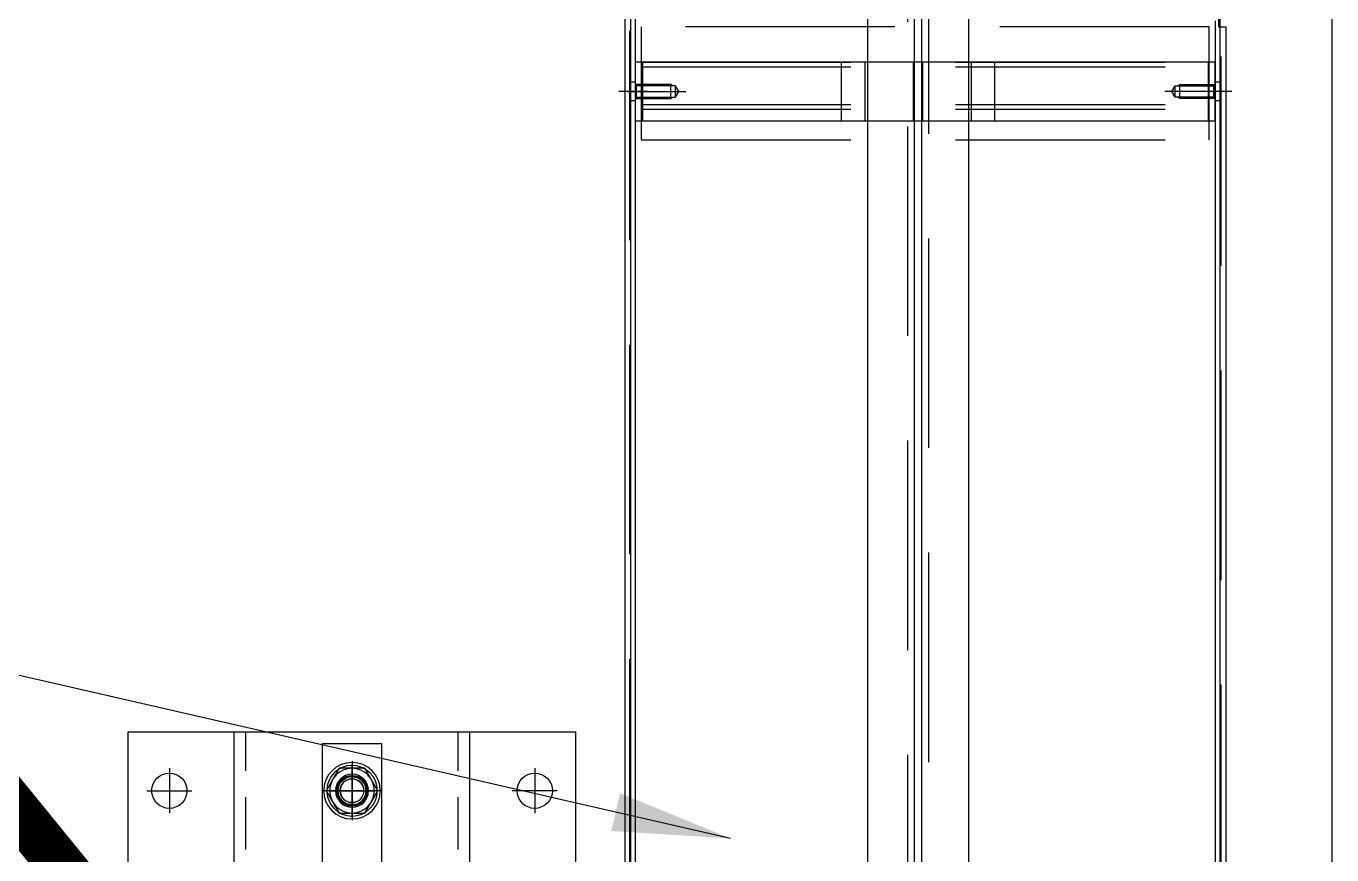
# Model space of a CAD drawing. Header units: millimetres. Extents: x 4969 to 37601, y -771 to 6478.
# Drawn here: x 8776 to 9330, y 2632 to 2983 of the extents above; entities that cross this region are included whole.
import ezdxf

# ---------------------------------------------------------------- set-up
doc = ezdxf.new("R2010")
doc.units = ezdxf.units.MM
doc.header["$LTSCALE"] = 7
doc.header["$MEASUREMENT"] = 0
for name, pattern in [('CENTER1', [13, 10, -1, 1, -1]), ('HIDDEN2', [4.7625, 3.175, -1.5875]), ('HIDDENX2', [19.05, 12.7, -6.35])]:
    doc.linetypes.add(name, pattern=pattern)
doc.layers.get('0').update_dxf_attribs({"linetype": 'CONTINUOUS'})
doc.layers.add('CENTER', color=1, linetype='CENTER1')
doc.layers.add('THIN', color=3, linetype='CONTINUOUS')
doc.styles.get("Standard").update_dxf_attribs({"font": 'ISOCP'})
doc.dimstyles.new('PS-20', dxfattribs={"dimscale": 20, "dimtxt": 3.2, "dimasz": 2.5, "dimexe": 2, "dimexo": 2.5, "dimgap": 2, "dimtad": 1, "dimtoh": 1, "dimrnd": 0.05, "dimzin": 12, "dimdsep": 46, "dimtxsty": 'Standard', "dimcen": 0, "dimclrt": 2, "dimazin": 3, "dimtfac": 1, "dimtofl": 0, "dimtmove": 0, "dimatfit": 3, "dimfxl": 0, "dimtolj": 1, "dimtzin": 0, "dimarcsym": 0})

# ---------------------------------------------------------------- blocks, each defined once
blk = doc.blocks.new('A$C15B8284D')
at = {"color": 250}
blk.add_line((0, -400), (2300, -400), dxfattribs=at)
blk = doc.blocks.new('A$C4BA3012A')
at = {"color": 1}
for p, q in [((541.5, -194), (5, -194)), ((692, -214), (-35, -214))]:
    blk.add_line(p, q, dxfattribs=at)
at = {"color": 2, "linetype": 'HIDDENX2'}
blk.add_line((541.5, -211), (5, -211), dxfattribs=at)
blk = doc.blocks.new('A$C1016328E')
at = {"color": 3}
for p, q in [((704.5, -217), (0, -217)), ((43, -237), (704.5, -237))]:
    blk.add_line(p, q, dxfattribs=at)
at = {"color": 2, "linetype": 'HIDDENX2'}
blk.add_line((43, -220), (704.5, -220), dxfattribs=at)
blk = doc.blocks.new('A$C40DF3C6E')
at = {"color": 4}
for p, q in [((-1302, 255), (-267, 255)), ((-1302, 253), (-1302, 255)), ((-1302, 252), (-1569, 252)), ((-1302, 252), (-1302, 253)), ((-1569, 0), (0, 0))]:
    blk.add_line(p, q, dxfattribs=at)
at = {"color": 2, "linetype": 'HIDDENX2'}
for p, q in [((-267, 253), (-1302, 253)), ((-1287, 7), (-1287, 248)), ((-1285, 7), (-1285, 248)), ((-1269, 7), (-1269, 248)), ((-1267, 7), (-1267, 248)), ((-1567, 2), (-2, 2))]:
    blk.add_line(p, q, dxfattribs=at)
blk.add_lwpolyline([(-1254, 248), (-1302, 248), (-1302, 7), (-1254, 7)], close=True, dxfattribs=at)
blk = doc.blocks.new('A$C448451A7')
at = {"color": 1, "linetype": 'CENTER1'}
for p, q in [((-1272, 255), (-1272, 243)), ((-1272, 7), (-1272, -5))]:
    blk.add_line(p, q, dxfattribs=at)
at = {"color": 4}
for p, q in [((-1564, 250), (0, 250)), ((-1302, 248), (-262, 248)), ((-1564, 0), (0, 0)), ((-1562, 2), (-2, 2))]:
    blk.add_line(p, q, dxfattribs=at)
at = {"color": 2, "linetype": 'HIDDENX2'}
for p, q in [((-1276, 250), (-1276, 248)), ((-1268, 250), (-1268, 248)), ((-1276, 2), (-1276, 0)), ((-1268, 2), (-1268, 0))]:
    blk.add_line(p, q, dxfattribs=at)
blk = doc.blocks.new('A$C472436B7')
at = {"linetype": 'HIDDENX2'}
for p, q in [((-25, 243), (0, 243)), ((-9.5, 231), (-15.5, 231)), ((-10.04, 229), (-14.96, 229)), ((0, 122), (-25, 122)), ((0, 118), (-25, 118)), ((-10.04, 17), (-14.96, 17)), ((-9.5, 15), (-15.5, 15)), ((-25, 3), (0, 3))]:
    blk.add_line(p, q, dxfattribs=at)
at = {"color": 2}
for p, q in [((0, 152.5), (-25, 152.5)), ((-25, 142.5), (0, 142.5)), ((0, 97.5), (-25, 97.5)), ((0, 87.5), (-25, 87.5))]:
    blk.add_line(p, q, dxfattribs=at)
blk.add_lwpolyline([(0, 0), (0, 246), (-25, 246), (-25, 0)], close=True, dxfattribs=at)
at = {"linetype": 'HIDDENX2'}
for points in [[(-14.96, 230.06), (-15.5, 231), (-15.5, 246)], [(-9.5, 246), (-10.04, 245.46), (-14.96, 245.46), (-15.5, 246)], [(-10.04, 245.46), (-10.04, 229), (-12.5, 227.58), (-14.96, 229), (-14.96, 245.46)], [(-9.5, 246), (-9.5, 231), (-10.04, 230.06)], [(-10.04, 0.54), (-10.04, 17), (-12.5, 18.42), (-14.96, 17), (-14.96, 0.54)], [(-14.96, 15.94), (-15.5, 15), (-15.5, 0)], [(-9.5, 0), (-9.5, 15), (-10.04, 15.94)], [(-9.5, 0), (-10.04, 0.54), (-14.96, 0.54), (-15.5, 0)]]:
    blk.add_lwpolyline(points, dxfattribs=at)
at = {"layer": 'CENTER'}
for p, q in [((-12.5, 249), (-12.5, 224.58)), ((-12.5, -3), (-12.5, 21.42))]:
    blk.add_line(p, q, dxfattribs=at)
blk = doc.blocks.new('A$C678F5C23')
at = {"linetype": 'HIDDENX2'}
for p, q in [((3, 97.5), (-3, 97.5)), ((2.46, 95.5), (-2.46, 95.5)), ((12.5, -11.5), (-12.5, -11.5)), ((12.5, -15.5), (-12.5, -15.5)), ((3, -118.5), (-3, -118.5)), ((2.46, -116.5), (-2.46, -116.5))]:
    blk.add_line(p, q, dxfattribs=at)
at = {"color": 2}
blk.add_lwpolyline([(12.5, -133.5), (12.5, 112.5), (-12.5, 112.5), (-12.5, -133.5)], close=True, dxfattribs=at)
at = {"linetype": 'HIDDENX2'}
for points in [[(-2.46, 96.56), (-3, 97.5), (-3, 112.5)], [(3, 112.5), (2.46, 111.96), (-2.46, 111.96), (-3, 112.5)], [(2.46, 111.96), (2.46, 95.5), (0, 94.08), (-2.46, 95.5), (-2.46, 111.96)], [(3, 112.5), (3, 97.5), (2.46, 96.56)], [(2.46, -132.96), (2.46, -116.5), (0, -115.08), (-2.46, -116.5), (-2.46, -132.96)], [(-2.46, -117.56), (-3, -118.5), (-3, -133.5)], [(3, -133.5), (3, -118.5), (2.46, -117.56)], [(3, -133.5), (2.46, -132.96), (-2.46, -132.96), (-3, -133.5)]]:
    blk.add_lwpolyline(points, dxfattribs=at)
at = {"layer": 'CENTER'}
for p, q in [((0, 115.5), (0, 91.08)), ((0, -136.5), (0, -112.08))]:
    blk.add_line(p, q, dxfattribs=at)
blk = doc.blocks.new('A$C49A810AD')
at = {"linetype": 'HIDDENX2'}
for p, q in [((-148.5, 0), (-148.5, 25)), ((-128, 0), (-128, 25)), ((-124, 0), (-124, 25)), ((-103.5, 25), (-103.5, 0)), ((-231, 9.5), (-231, 15.5)), ((-229, 10.04), (-229, 14.96)), ((-17, 10.04), (-17, 14.96)), ((-15, 9.5), (-15, 15.5))]:
    blk.add_line(p, q, dxfattribs=at)
at = {"color": 2}
blk.add_lwpolyline([(-246, 0), (0, 0), (0, 25), (-246, 25)], close=True, dxfattribs=at)
at = {"linetype": 'HIDDENX2'}
for points in [[(-230.06, 14.96), (-231, 15.5), (-246, 15.5)], [(-246, 9.5), (-245.46, 10.04), (-245.46, 14.96), (-246, 15.5)], [(-245.46, 10.04), (-229, 10.04), (-227.58, 12.5), (-229, 14.96), (-245.46, 14.96)], [(-0.54, 10.04), (-17, 10.04), (-18.42, 12.5), (-17, 14.96), (-0.54, 14.96)], [(-15.94, 14.96), (-15, 15.5), (0, 15.5)], [(0, 9.5), (-0.54, 10.04), (-0.54, 14.96), (0, 15.5)], [(-246, 9.5), (-231, 9.5), (-230.06, 10.04)], [(0, 9.5), (-15, 9.5), (-15.94, 10.04)]]:
    blk.add_lwpolyline(points, dxfattribs=at)
at = {"layer": 'CENTER'}
for p, q in [((-249, 12.5), (-224.58, 12.5)), ((3, 12.5), (-21.42, 12.5))]:
    blk.add_line(p, q, dxfattribs=at)
blk = doc.blocks.new('A$C2AEC59B9')
for radius in [10.75, 6.1]:
    blk.add_circle((0, 0), radius)
at = {"layer": 'CENTER'}
for p, q in [((0, 11.25), (0, -11.25)), ((-11.25, 0), (11.25, 0))]:
    blk.add_line(p, q, dxfattribs=at)
blk = doc.blocks.new('A$C217B67C3')
for radius in [12, 7]:
    blk.add_circle((0, 0), radius)
at = {"layer": 'CENTER'}
for p, q in [((0, 12.5), (0, -12.5)), ((12.5, 0), (-12.5, 0))]:
    blk.add_line(p, q, dxfattribs=at)
blk = doc.blocks.new('A$C09022833')
blk.add_lwpolyline([(-9.5, -5.48), (-9.5, 5.48), (0, 10.97), (9.5, 5.48), (9.5, -5.48), (0, -10.97), (-9.5, -5.48)])
for radius in [9.5, 5.05]:
    blk.add_circle((0, 0), radius)
at = {"layer": 'CENTER'}
for p, q in [((0, 10), (0, -10)), ((10, 0), (-10, 0))]:
    blk.add_line(p, q, dxfattribs=at)
at = {"layer": 'THIN'}
blk.add_arc((0, 0), 6, 165, 75, dxfattribs=at)
blk = doc.blocks.new('A$C54F33E92')
for name in ['A$C217B67C3', 'A$C2AEC59B9', 'A$C09022833']:
    blk.add_blockref(name, (0, 0))
blk = doc.blocks.new('A$C4146760C')
blk.add_circle((0, 0), 6)
at = {"layer": 'CENTER'}
for p, q in [((0, 6), (0, -6)), ((6, 0), (-6, 0))]:
    blk.add_line(p, q, dxfattribs=at)
at = {"layer": 'THIN'}
blk.add_arc((0, 0), 5.05, 165, 75, dxfattribs=at)
blk.add_blockref('A$C54F33E92', (0, 0))
blk = doc.blocks.new('A$C713D5FFB')
for p, q in [((0, 190), (-350, 190)), ((-350, 0), (-350, 190)), ((0, 0), (0, 190)), ((0, 145), (-350, 145)), ((0, 45), (-350, 45)), ((0, 0), (-350, 0))]:
    blk.add_line(p, q)
at = {"color": 1, "linetype": 'CENTER1'}
for p, q in [((-325, 182), (-325, 163)), ((-25, 182), (-25, 163)), ((-334.5, 172.5), (-315.5, 172.5)), ((-15.5, 172.5), (-34.5, 172.5)), ((-325, 85.5), (-325, 104.5)), ((-25, 85.5), (-25, 104.5)), ((-334.5, 95), (-315.5, 95)), ((-34.5, 95), (-15.5, 95)), ((-325, 8), (-325, 27)), ((-25, 8), (-25, 27)), ((-334.5, 17.5), (-315.5, 17.5)), ((-15.5, 17.5), (-34.5, 17.5))]:
    blk.add_line(p, q, dxfattribs=at)
at = {"color": 2, "linetype": 'HIDDEN2'}
for p, q in [((0, 140), (-350, 140)), ((-177.5, 140), (-177.5, 50)), ((-172.5, 140), (-172.5, 50)), ((-177.5, 130), (-172.5, 130)), ((-177.5, 60), (-172.5, 60)), ((0, 50), (-350, 50))]:
    blk.add_line(p, q, dxfattribs=at)
for centre, radius in [((-325, 172.5), 7.5), ((-25, 172.5), 7.5), ((-325, 95), 6.5), ((-25, 95), 6.5), ((-325, 17.5), 7.5), ((-25, 17.5), 7.5)]:
    blk.add_circle(centre, radius)
blk = doc.blocks.new('A$C3E3A1CE9')
at = {"color": 2, "linetype": 'HIDDENX2'}
for p, q in [((101.99, 20, 0), (96.99, 25, 0)), ((238.03, 20, 0), (243.03, 25, 0)), ((101.99, 20, 0), (238.03, 20, 0)), ((101.99, 20, 0), (101.99, 5, 0)), ((238.03, 20, 0), (238.03, 5, 0)), ((101.99, 5, 0), (96.99, 0, 0)), ((101.99, 5, 0), (238.03, 5, 0)), ((238.03, 5, 0), (243.03, 0, 0))]:
    blk.add_line(p, q, dxfattribs=at)
at = {"color": 1, "linetype": 'CENTER1'}
for p, q in [((20, 22, 0), (20, 3, 0)), ((20, 3, 0), (20, 22, 0)), ((320, 22, 0), (320, 3, 0)), ((320, 3, 0), (320, 22, 0)), ((29.5, 12.5, 0), (10.5, 12.5, 0)), ((10.5, 12.5, 0), (29.5, 12.5, 0)), ((310.5, 12.5, 0), (329.5, 12.5, 0)), ((310.5, 12.5, 0), (329.5, 12.5, 0))]:
    blk.add_line(p, q, dxfattribs=at)
at = {"color": 4}
blk.add_lwpolyline([(0, 25), (340, 25), (340, 0), (0, 0)], close=True, dxfattribs=at)
for centre in [(20, 12.5, 0), (320, 12.5, 0)]:
    blk.add_circle(centre, 6.5, dxfattribs=at)
for centre in [(20, 12.5, 0), (320, 12.5, 0)]:
    blk.add_circle(centre, 6.5)
blk = doc.blocks.new('A$C08467229')
for name, p in [('A$C713D5FFB', (175, -140)), ('A$C3E3A1CE9', (-170, -57.5, 0)), ('A$C4146760C', (150, -45))]:
    blk.add_blockref(name, p)
at = {"xscale": -1}
blk.add_blockref('A$C4146760C', (-150, -45), dxfattribs=at)

msp = doc.modelspace()

# ---------------------------------------------------------------- linework, layer by layer
at = {"color": 5, "const_width": 20}
msp.add_lwpolyline([(8380.029, 3424.292, 0.1134846), (8480.288, 3071.896, 0.0540202), (8798.198, 2618.123, 0.180777), (9035.609, 2490.253, 0.0441448), (9225.89, 2481.089)], format="xyb", dxfattribs=at)

# ---------------------------------------------------------------- block references
for name, p, rotation in [('A$C15B8284D', (9729.962, 3615.613, -0.01), 270.0000000000735), ('A$C448451A7', (9032.462, 1683.613, -0.01), 270.0000000000735), ('A$C40DF3C6E', (9029.962, 1681.113, -0.01), 270.0000000000735), ('A$C1016328E', (9369.962, 3117.113, -0.01), 270.0000000000735), ('A$C4BA3012A', (9369.962, 3079.113, -0.01), 270.0000000000735), ('A$C472436B7', (9034.462, 2943.113, -0.01), 270.0000000000735), ('A$C678F5C23', (9167.962, 2955.613, -0.01), 270.0000000000735), ('A$C08467229', (8959.287, 2508.81), 270)]:
    msp.add_blockref(name, p, dxfattribs=dict(rotation=rotation))
msp.add_blockref('A$C49A810AD', (9280.462, 2943.113, -0.01))

# ---------------------------------------------------------------- leaders
at = {"annotation_type": 0, "has_hookline": 1, "hookline_direction": 1, "text_width": 814.115}
msp.add_leader([(9074.894, 2638.544, -0.012), (6706.72, 3181.689, -0.012)], dimstyle='PS-20', dxfattribs=at)

doc.saveas('drawing.dxf')
